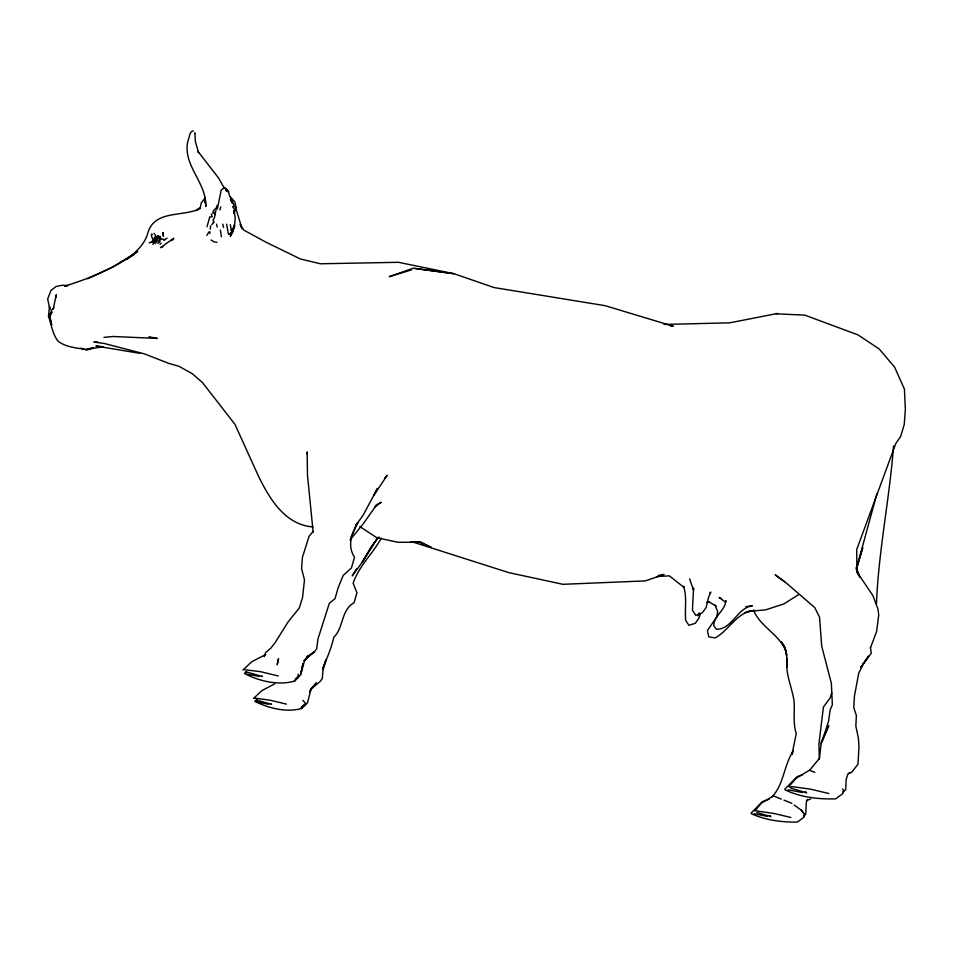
<?xml version="1.0" encoding="UTF-8"?>
<svg xmlns="http://www.w3.org/2000/svg" width="953" height="953" viewBox="0 0 953 953"><rect width="100%" height="100%" fill="white"/><g stroke="black" fill="none" stroke-linecap="round" stroke-linejoin="round"><path stroke-width="1.43" d="M787.13 659.631L787.059 667.291C786.57 658.678 787.869 648.505 781.067 641.869L785.01 647.79L786.606 655.712M357.327 523.114C351.645 533.799 347.083 545.962 354.516 557.255L351.431 567.917L343.163 575.469L338.112 587.858L335.015 598.675L329.369 603.225L317.861 639.32L316.741 648.6L314.133 652.305L306.711 657.51L313.632 652.114L304.317 660.655L304.9 659.667L300.862 673.449L303.018 663.336L300.886 674.76L295.454 678.739M787.142 658.344C784.879 673.104 791.848 686.47 793.98 700.681C795.005 711.7 792.646 722.85 796.291 733.56L791.931 754.466L793.313 750.809C783.842 765.235 783.985 784.152 772.109 796.815M819.366 759.076L818.925 743.924L823.416 707.043L830.218 697.81L831.766 692.831M56.203 297.419L56.31 294.68L53.189 309.153M876.45 604.273C878.428 551.132 889.59 498.907 893.557 445.921M155.101 243.765L155.232 237.059L157.924 235.963L160.068 236.606L160.831 238.762L158.436 243.229M210.613 225.897L210.232 229.304M195.389 133.503L194.841 132.86L195.389 141.604L198.558 152.611L197.95 151.372L218.451 177.866L224.074 187.765M204.681 202.298L205.062 199.57L205.836 206.503C206.789 182.38 181.809 164.678 188.051 140.448C189.695 137.732 189.099 131.002 193.411 130.966M50.652 315.24L51.331 310.404L54.059 307.879M232.401 230.852L230.281 236.427L233.33 231.114L234.164 225.003L233.187 228.398L230.805 230.376L234.486 227.553L235.224 217.713L234.057 210.637L234.116 212.281L234.724 209.958L233.128 206.289L233.366 207.683L233.926 204.919L229.459 195.603L228.375 190.886L226.29 188.956L227.076 190.85M200.094 208.743L201.214 203.013L204.943 198.129M212.829 213.603L213.401 210.792L216.438 207.718L217.129 205.407M215.914 210.458L214.365 217.975L213.127 220.072L213.853 222.74M856.294 569.31L876.939 493.511M217.999 205.753L221.227 190.004L224.789 187.455L226.064 190.302M857.128 566.809L862.703 547.701L856.938 566.892M794.194 805.035L801.235 810.121L804.725 814.612L803.915 817.257L797.316 822.058C781.627 822.32 765.878 820.223 751.452 813.779L751.119 813.1L762.305 801.664L769.285 799.126M207.039 226.743L209.743 216.939L212.412 216.772M219.893 209.946L220.822 206.944M233.83 213.615L236.189 208.088L234.914 202.012L230.686 197.176M700.252 613.899L698.978 618.009L695.345 623.262L688.924 625.311L685.731 620.522C684.504 609.015 687.327 597.567 683.527 586.262L684.171 587.572L669.351 575.85L656.784 576.565M155.232 237.059L153.016 239.489L152.111 242.324L160.068 236.606M264.219 656.653L265.661 652.495L270.89 648.088L275.119 642.667L288.104 621.892L299.254 608.062L302.554 597.531L304.495 579.817L301.577 568.548L302.435 557.374L309.07 536.265L313.239 531.417M807.453 799.388L806.298 802.569L805.75 814.231L803.391 815.959M211.769 224.789L213.746 221.978M206.861 235.474L208.91 231.913M699.121 613.232L697.989 615.817L699.192 613.16M870.411 647.98L876.593 631.541L878.714 615.054L878.035 609.289L872.936 595.661L856.83 571.752L856.306 567.345L859.868 577.327M350.728 537.826L357.875 522.578L355.672 525.579L363.141 515.18L377.507 488.377L374.017 494.988L387.204 475.297L384.583 478.275M216.843 209.457L217.987 207.123M152.861 244.48L157.924 235.963M151.36 234.914L151.932 233.914L151.527 236.249L153.183 240.013M356.517 568.893L352.193 575.922L362.152 562.365L377.841 537.468L376.101 539.827M297.61 677.095L298.73 675.403L298.003 674.236M374.446 542.245L362.152 562.365L371.146 547.082L378.996 536.944M381.379 538.111C372.802 553.526 358.721 566.416 353.134 583.176L356.946 592.766L354.039 602.749C340.84 610.075 343.83 627.729 333.812 637.259C331.346 648.481 326.724 658.44 322.674 668.946L326.14 659.369L322.984 670.257L322.305 678.345L320.411 681.276L311.166 689.043L309.63 692.14L311.083 688.697L307.545 702.802L301.327 707.317L301.934 707.066M349.989 540.029L363.593 523.364L376.78 504.59L374.684 507.032L381.188 502.326L377.412 504.28M303.709 705.363L301.291 708.555C286.079 712.808 268.293 708.043 254.796 701.36L256.941 699.359M303.745 705.542L301.291 708.555L305.163 705.184L305.329 703.231L302.947 700.407M810.05 769.762L819.497 758.266L821.283 742.042L828.741 725.745L821.26 743.769L828.55 721.326L830.146 709.878L832.362 704.886L831.361 683.325L821.7 646.146L819.532 617.139L814.767 607.621L786.69 583.355L775.218 574.885L784.748 581.699M297.038 677.94L294.382 681.145C277.954 685.803 258.823 680.99 244.373 673.461L246.482 671.484M709.616 593.326L710.831 592.087L708.591 597.197L706.113 607.573L702.361 612.731L695.785 615.352L692.45 610.123L693.534 588.144L693.51 590.11L689.591 578.816M52.439 312.06L49.401 314.752L51.641 324.842L49.401 314.752L51.081 312.501L49.401 317.123L49.997 319.374M131.705 256.154L134.885 253.331L112.43 267.138L87.497 278.812M160.021 244.206L161.236 243.134M200.166 207.778L196.02 210.684L200.213 207.706L198.188 209.374C179.974 217.141 152.933 209.91 147.215 235.165C143.427 245.6 135.004 252.914 126.487 259.561L137.697 251.342C116.028 267.71 90.595 278.073 64.828 286.114M303.018 706.209L306.258 703.636L301.327 707.317M842.857 791.848L845.74 789.727L846.109 779.959L847.825 774.086L851.637 772.264L857.962 764.318L859.01 746.473L858.379 738.122L855.854 726.126L856.366 715.512L853.769 707.507L854.472 695.916L858.641 673.533L863.644 663.121L868.576 656.188L860.785 667.398L871.268 653.21L870.423 647.301M753.394 610.48C736.621 612.576 728.926 630.314 715.286 637.914L708.758 636.902L707.424 630.552L716.775 616.853L717.704 611.659L714.893 604.81M798.84 594.481L783.89 603.928L765.688 609.837L747.736 611.492M163.928 240.132L167.12 238.131M171.052 240.692L173.363 239.465L173.72 238.25L160.521 247.637L162.963 246.684M274.667 683.92L261.837 690.639L253.569 698.418M848.48 773.419L849.564 772.847M265.708 654.556L251.854 661.68L242.932 670.019M149.192 242.991L151.98 241.585M806.321 800.711L810.61 798.995M93.465 347.583L87.509 349.846C77.455 347.797 66.174 347.738 57.847 340.96C52.189 333.407 51.45 324.532 48.448 316.205L49.532 306.556L49.937 309.427L47.65 299.087L50.914 290.474L56.096 286.508L62.088 285.245L67.854 285.59L64.959 286.21M802.474 774.741L797.042 776.719L784.843 789.191L785.212 789.93C800.949 797.399 818.389 799.353 835.626 798.84L842.786 793.623L843.786 790.656L842.571 788.941M411.434 269.878L389.289 276.668L413.459 268.162L453.997 273.714L494.035 287.556L605.048 305.663L673.306 326.248L670.531 325.974M93.358 347.488L85.52 349.656L102.912 346.689L95.86 346.034L139.781 353.301M745.02 612.529L754.824 610.289M775.968 313.787L804.749 315.121L857.962 334.872L879.214 349.001L894.629 367.167L904.445 389.122L905.35 409.54L904.254 424.466L900.68 436.367L895.784 443.574L856.759 549.44L856.83 571.752L858.736 575.719M777.731 313.43L729.736 322.829L663.979 324.437M658.368 575.469L664.074 574.468L645.264 580.901L562.901 584.308L508.89 572.646L412.578 541.947M706.518 602.487L709.389 602.022L708.651 601.736L716.334 606.156M745.806 606.704L752.37 605.786C737.169 607.728 732.738 628.956 716.453 629.361L713.785 625.68C713.785 615.614 725.459 610.444 725.829 600.569L725.626 602.213L719.074 597.495L721.445 598.544M103.948 337.386L112.978 336.492L157.376 338.434L148.954 336.766M410.552 541.792L421.059 542.186L397.997 542.317L376.661 537.647L359.865 526.58M98.016 342.187L93.847 342.044L104.27 343.497L144.534 353.908L168.931 363.45L178.914 366.25L192.47 373.814L202.536 382.653L234.926 424.288L258.537 476.274C269.568 498.848 285.102 524.865 313.001 526.949M153.016 239.489L160.831 238.762L164.905 239.727M244.004 669.637L260.276 671.639L278.312 675.963M254.57 698.108L269.735 700.121L286.46 704.112M415.579 268.603L453.997 273.714L398.485 262.301L320.458 263.778L300.552 259.025L266.256 242.336L243.777 230.09L240.18 224.277L242.062 228.756L235.165 206.11M791.145 786.499L810.884 789.215L828.907 793.551M216.95 242.312L214.091 241.907L211.101 239.989M756.479 810.92L774.324 813.528L790.799 817.46M246.553 674.021L259.049 676.416M788.191 789.799L802.497 792.574M256.845 701.92L268.484 704.219M754.109 813.707L767.094 816.316M80.898 348.179L83.745 348.834M256.345 700.002L271.557 704.386L271.009 703.933M245.945 671.758L262.361 676.559L261.765 676.082M756.849 812.504L770.858 816.626L769.512 815.625L770.167 816.137M814.851 772.383L809.431 770.238L796.291 778.148L788.87 786.416L791.431 788.31L806.667 792.884L805.19 791.788L805.893 792.36M781.317 799.09L773.419 795.898L761.34 803.188L754.74 811.146M783.95 800.151L791.848 803.343M159.925 241.609L155.41 239.644L157.126 242.944M419.249 542.114L431.268 547.379L422.334 542.841M801.235 810.121L804.725 814.612M154.052 233.342L155.506 235.534M226.29 188.956L227.469 191.791M753.573 610.385C760.792 628.039 782.925 635.901 786.69 654.759M213.663 211.995L215.116 214.592M211.399 214.103L211.769 215.473M222.764 224.169L223.598 227.398M220.346 230.138L221.453 236.797M216.534 224.134L217.213 227.052M226.623 224.146L228.494 234.402M230.304 224.634L231.091 228.803M226.326 189.945L226.504 191.339M313.144 532.096L307.474 475.154L307.164 451.913L307.331 454.414M209.851 231.841L210.041 233.497M298.73 675.403L298.539 677.452L294.382 681.145L298.73 675.403M277.823 661.525L277.204 664.813L278.55 658.618L277.823 661.525M308.248 655.593L304.317 660.655L308.248 655.593M316.193 683.051L311.166 689.043L316.193 683.051M232.079 232.02L229.685 233.938L232.079 232.02M231.639 201.583L230.447 199.463L232.341 203.06L231.639 201.583M163.356 236.106L163.046 232.58L163.356 236.106"/></g></svg>
